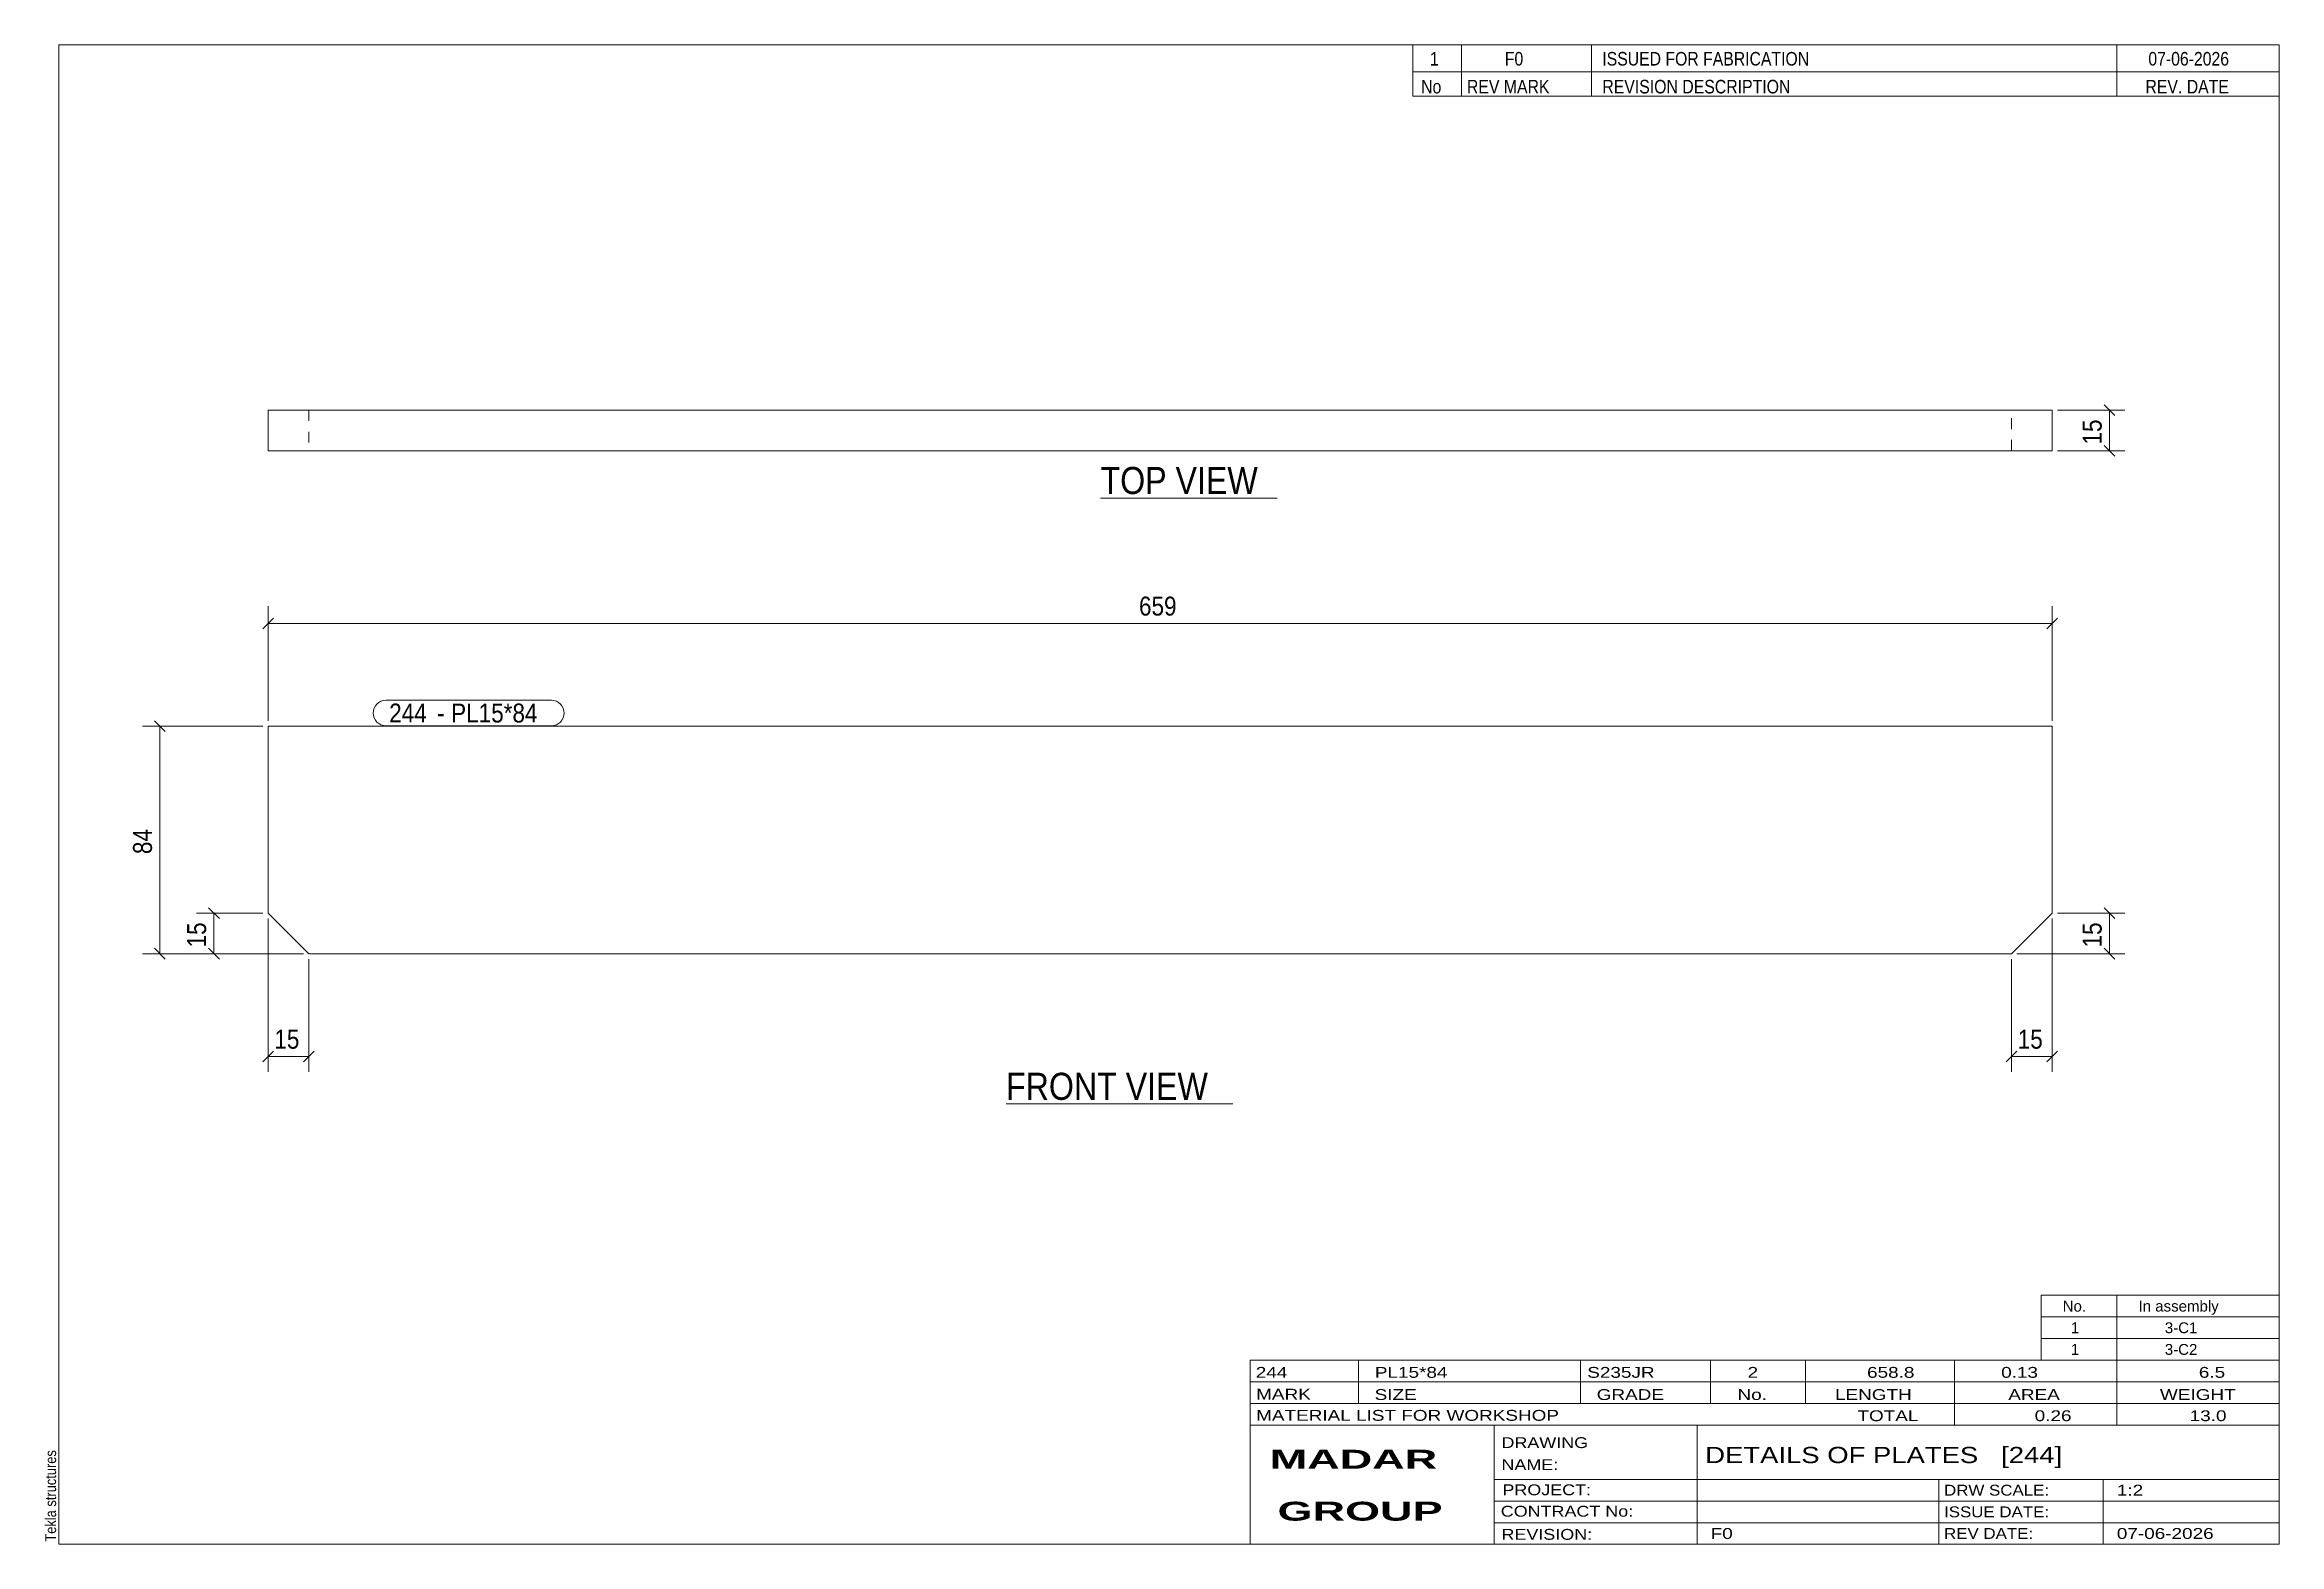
# Model space of a CAD drawing. Header units: millimetres. Extents: x 2 to 415, y 5 to 282.
import ezdxf

# ---------------------------------------------------------------- set-up
doc = ezdxf.new("R2010")
doc.units = ezdxf.units.MM
doc.linetypes.add('XKITLINE00', pattern=[0])
doc.linetypes.add('XKITLINE02', pattern=[4, 2, -2])
for name, color, linetype, lineweight in [('Dimensions', 7, 'Continuous', 0), ('DrawingSheet', 5, 'Continuous', 0), ('OtherObjectType', 7, 'Continuous', 0), ('Part', 2, 'Continuous', 0), ('PartMark', 7, 'Continuous', 0)]:
    doc.layers.add(name, color=color, linetype=linetype, lineweight=lineweight)
doc.styles.add('ARIAL', font='ARIAL.TTF')
doc.styles.add('ARIAL_BOLD', font='ARIALBD.TTF')
doc.styles.add('ARIAL_NARROW', font='ARIALN.TTF')

# ---------------------------------------------------------------- blocks, each defined once
blk = doc.blocks.new('*A1')
at = {"layer": 'Part', "color": 2, "linetype": 'XKITLINE00', "lineweight": 0}
for p, q in [((373.04, 156.1), (43.65, 156.1)), ((43.65, 156.1), (43.65, 121.6)), ((373.04, 121.6), (373.04, 156.1)), ((51.15, 114.1), (43.65, 121.6)), ((365.54, 114.1), (373.04, 121.6)), ((365.54, 114.1), (51.15, 114.1))]:
    blk.add_line(p, q, dxfattribs=at)
blk = doc.blocks.new('*A2')
at = {"layer": 'Part', "color": 2, "linetype": 'XKITLINE00', "lineweight": 0}
for p, q in [((373.04, 214.5), (43.65, 214.5)), ((43.65, 214.5), (43.65, 207)), ((373.04, 207), (373.04, 214.5)), ((373.04, 207), (43.65, 207))]:
    blk.add_line(p, q, dxfattribs=at)
at = {"layer": 'Part', "color": 7, "linetype": 'XKITLINE02', "lineweight": 0}
for p, q in [((51.15, 214.5), (51.15, 207)), ((365.54, 207), (365.54, 214.5))]:
    blk.add_line(p, q, dxfattribs=at)
blk = doc.blocks.new('*A3')
at = {"layer": 'DrawingSheet', "color": 5, "linetype": 'XKITLINE00', "lineweight": 0}
for p, q in [((415, 282), (5, 282)), ((5, 282), (5, 5)), ((415, 5), (415, 282)), ((5, 5), (415, 5))]:
    blk.add_line(p, q, dxfattribs=at)
at = {"layer": 'DrawingSheet', "color": 5, "style": 'ARIAL', "width": 0.85}
blk.add_text('Tekla structures', height=2, rotation=90, dxfattribs=at).set_placement((4.5, 5.5))
blk = doc.blocks.new('*A4')
at = {"layer": 'OtherObjectType', "color": 7, "linetype": 'XKITLINE00', "lineweight": 0}
for p, q in [((371, 51), (415, 51)), ((371, 47), (371, 51)), ((385, 47), (385, 51)), ((415, 47), (415, 51)), ((371, 47), (415, 47)), ((371, 43), (371, 47)), ((385, 43), (385, 47)), ((415, 43), (415, 47)), ((371, 43), (415, 43)), ((371, 39), (371, 43)), ((385, 39), (385, 43)), ((415, 39), (415, 43)), ((371, 39), (415, 39))]:
    blk.add_line(p, q, dxfattribs=at)
at = {"layer": 'OtherObjectType', "color": 7, "style": 'ARIAL_NARROW', "width": 1.211571}
for s, p in [('No.', (375, 48)), ('In assembly', (389, 48)), ('1', (376.5, 44)), ('3-C1', (393.86, 44)), ('1', (376.5, 40)), ('3-C2', (393.86, 40))]:
    blk.add_text(s, height=2, dxfattribs=at).set_placement(p)
blk = doc.blocks.new('*A5')
at = {"layer": 'OtherObjectType', "color": 7, "linetype": 'XKITLINE00', "lineweight": 0}
for p, q in [((255, 282), (415, 282)), ((415, 282), (255, 282)), ((255, 282), (255, 277)), ((264, 282), (264, 277)), ((288, 282), (288, 277)), ((385, 282), (385, 277)), ((415, 282), (415, 277)), ((255, 277), (415, 277)), ((255, 277), (255, 272.5)), ((255, 277), (415, 277)), ((264, 277), (264, 272.5)), ((288, 277), (288, 272.5)), ((385, 277), (385, 272.5)), ((415, 277), (415, 272.5)), ((415, 272.5), (255, 272.5))]:
    blk.add_line(p, q, dxfattribs=at)
at = {"layer": 'OtherObjectType', "color": 7, "style": 'ARIAL_NARROW'}
for s, width, p in [('1', 1.017001, (258.16, 278.15)), ('F0', 1.017001, (272, 278.15)), ('ISSUED FOR FABRICATION', 1.017001, (290, 278.15)), ('07-06-2026', 1.017001, (390.82, 278.15)), ('No', 1.02, (256.54, 273)), ('REV MARK', 1.02, (265, 273)), ('REVISION DESCRIPTION', 1.02, (290, 273)), ('REV. DATE', 1.02, (390.28, 273))]:
    blk.add_text(s, height=2.5, dxfattribs=dict(at, width=width)).set_placement(p)
blk = doc.blocks.new('*A6')
at = {"layer": 'OtherObjectType', "color": 7, "linetype": 'XKITLINE00', "lineweight": 0}
for p, q in [((225, 39), (415, 39)), ((225, 39), (225, 35)), ((225, 39), (415, 39)), ((245, 35), (245, 39)), ((286, 35), (286, 39)), ((310, 35), (310, 39)), ((327.5, 35), (327.5, 39)), ((355, 35), (355, 39)), ((385, 35), (385, 39)), ((415, 35), (415, 39)), ((225, 35), (415, 35)), ((225, 35), (225, 5)), ((225, 35), (415, 35)), ((245, 31), (245, 35)), ((286, 31), (286, 35)), ((310, 31), (310, 35)), ((327.5, 31), (327.5, 35)), ((355, 31), (355, 35)), ((385, 31), (385, 35)), ((415, 31), (415, 35)), ((225, 31), (415, 31)), ((355, 27), (355, 31)), ((385, 27), (385, 31)), ((415, 27), (415, 31)), ((225, 27), (415, 27)), ((270, 21), (270, 27)), ((307.5, 17), (307.5, 27)), ((415, 21), (415, 27)), ((270, 21), (270, 5)), ((415, 17), (415, 21)), ((270, 17), (415, 17)), ((307.5, 5), (307.5, 17)), ((352.16, 13), (352.16, 17)), ((382.5, 5), (382.5, 17)), ((415, 13), (415, 17)), ((270, 13), (415, 13)), ((352.16, 5), (352.16, 13)), ((415, 9), (415, 13)), ((270, 9), (415, 9)), ((415, 5), (415, 9)), ((225, 5), (415, 5)), ((262.5, 5), (415, 5))]:
    blk.add_line(p, q, dxfattribs=at)
at = {"layer": 'OtherObjectType', "color": 7, "style": 'ARIAL_NARROW'}
for s, height, width, p in [('244', 2, 1.525501, (226.01, 35.76)), ('PL15*84', 2, 1.525501, (248, 35.76)), ('S235JR', 2, 1.525501, (287.22, 35.76)), ('2', 2, 1.525501, (316.82, 35.76)), ('658.8', 2, 1.525501, (338.88, 35.76)), ('0.13', 2, 1.525501, (363.64, 35.76)), ('6.5', 2, 1.525501, (400.14, 35.76)), ('MARK', 2, 1.525501, (226.08, 31.73)), ('SIZE', 2, 1.525501, (247.96, 31.66)), ('GRADE', 2, 1.525501, (288.96, 31.66)), ('No.', 2, 1.525501, (314.96, 31.66)), ('LENGTH', 2, 1.525501, (332.96, 31.66)), ('AREA', 2, 1.525501, (364.96, 31.66)), ('WEIGHT', 2, 1.525501, (392.96, 31.66)), ('MATERIAL LIST FOR WORKSHOP', 2, 1.525501, (226.08, 27.82)), ('TOTAL', 2, 1.525501, (337.1, 27.75)), ('0.26', 2, 1.525501, (369.83, 27.75)), ('13.0', 2, 1.525501, (398.45, 27.75)), ('DRAWING', 2, 1.445, (271.38, 22.78)), ('NAME:', 2, 1.445, (271.38, 18.72)), ('DETAILS OF PLATES   [244]', 3, 1.474651, (309, 20)), ('PROJECT:', 2, 1.445, (271.55, 14.07)), ('DRW SCALE:', 2, 1.36, (353.1, 14)), ('1:2', 2, 1.525501, (385, 14)), ('CONTRACT No:', 2, 1.445, (271.25, 10.11)), ('ISSUE DATE:', 2, 1.36, (353.1, 10)), ('REVISION:', 2, 1.445, (271.38, 5.84)), ('F0', 2, 1.525501, (310, 6)), ('REV DATE:', 2, 1.36, (353.1, 6)), ('07-06-2026', 2, 1.525501, (385, 6))]:
    blk.add_text(s, height=height, dxfattribs=dict(at, width=width)).set_placement(p)
at = {"layer": 'OtherObjectType', "color": 1, "style": 'ARIAL_BOLD', "width": 1.7}
for s, p in [('MADAR ', (228.58, 18.97)), ('GROUP', (230.03, 9.37))]:
    blk.add_text(s, height=3.5, dxfattribs=at).set_placement(p)
blk = doc.blocks.new('*A7')
at = {"layer": 'Dimensions', "color": 7, "linetype": 'XKITLINE00', "lineweight": 0}
for p, q in [((43.65, 157.1), (43.65, 178.3)), ((373.04, 157.1), (373.04, 178.3)), ((44.64, 176.09), (42.66, 174.11)), ((43.65, 175.1), (373.04, 175.1)), ((374.03, 176.09), (372.05, 174.11))]:
    blk.add_line(p, q, dxfattribs=at)
at = {"layer": 'Dimensions', "color": 3}
for p in [(43.65, 175.1), (373.04, 175.1)]:
    blk.add_point(p, dxfattribs=at)
at = {"layer": 'Dimensions', "color": 3, "style": 'ARIAL', "width": 0.85}
blk.add_text('659', height=3.5, dxfattribs=at).set_placement((204.45, 176.55))
blk = doc.blocks.new('*A8')
at = {"layer": 'Dimensions', "color": 7, "linetype": 'XKITLINE00', "lineweight": 0}
for p, q in [((43.65, 120.6), (43.65, 92.3)), ((51.15, 113.1), (51.15, 92.3)), ((44.64, 96.09), (42.66, 94.11)), ((43.65, 95.1), (51.15, 95.1)), ((52.14, 96.09), (50.16, 94.11))]:
    blk.add_line(p, q, dxfattribs=at)
at = {"layer": 'Dimensions', "color": 3}
for p in [(43.65, 95.1), (51.15, 95.1)]:
    blk.add_point(p, dxfattribs=at)
at = {"layer": 'Dimensions', "color": 3, "style": 'ARIAL', "width": 0.85}
blk.add_text('15', height=3.5, dxfattribs=at).set_placement((44.8, 96.55))
blk = doc.blocks.new('*A9')
at = {"layer": 'Dimensions', "color": 7, "linetype": 'XKITLINE00', "lineweight": 0}
for p, q in [((373.04, 120.6), (373.04, 92.3)), ((365.54, 113.1), (365.54, 92.3)), ((366.53, 96.09), (364.55, 94.11)), ((365.54, 95.1), (373.04, 95.1)), ((374.03, 96.09), (372.05, 94.11))]:
    blk.add_line(p, q, dxfattribs=at)
at = {"layer": 'Dimensions', "color": 3}
for p in [(365.54, 95.1), (373.04, 95.1)]:
    blk.add_point(p, dxfattribs=at)
at = {"layer": 'Dimensions', "color": 3, "style": 'ARIAL', "width": 0.85}
blk.add_text('15', height=3.5, dxfattribs=at).set_placement((366.7, 96.55))
blk = doc.blocks.new('*A10')
at = {"layer": 'Dimensions', "color": 7, "linetype": 'XKITLINE00', "lineweight": 0}
for p, q in [((22.66, 157.09), (24.64, 155.11)), ((42.65, 156.1), (20.45, 156.1)), ((23.65, 114.1), (23.65, 156.1)), ((50.15, 114.1), (20.45, 114.1)), ((22.66, 115.09), (24.64, 113.11))]:
    blk.add_line(p, q, dxfattribs=at)
at = {"layer": 'Dimensions', "color": 3}
for p in [(23.65, 156.1), (23.65, 114.1)]:
    blk.add_point(p, dxfattribs=at)
at = {"layer": 'Dimensions', "color": 3, "style": 'ARIAL', "width": 0.85}
blk.add_text('84', height=3.5, rotation=90.0002, dxfattribs=at).set_placement((22.2, 132.5))
blk = doc.blocks.new('*A11')
at = {"layer": 'Dimensions', "color": 7, "linetype": 'XKITLINE00', "lineweight": 0}
for p, q in [((42.65, 121.6), (30.45, 121.6)), ((32.66, 122.59), (34.64, 120.61)), ((33.65, 114.1), (33.65, 121.6)), ((50.15, 114.1), (30.45, 114.1)), ((32.66, 115.09), (34.64, 113.11))]:
    blk.add_line(p, q, dxfattribs=at)
at = {"layer": 'Dimensions', "color": 3}
for p in [(33.65, 121.6), (33.65, 114.1)]:
    blk.add_point(p, dxfattribs=at)
at = {"layer": 'Dimensions', "color": 3, "style": 'ARIAL', "width": 0.85}
blk.add_text('15', height=3.5, rotation=90.0002, dxfattribs=at).set_placement((32.2, 115.25))
blk = doc.blocks.new('*A12')
at = {"layer": 'Dimensions', "color": 7, "linetype": 'XKITLINE00', "lineweight": 0}
for p, q in [((374.04, 121.6), (386.45, 121.6)), ((382.66, 122.59), (384.64, 120.61)), ((383.65, 114.1), (383.65, 121.6)), ((366.54, 114.1), (386.45, 114.1)), ((382.66, 115.09), (384.64, 113.11))]:
    blk.add_line(p, q, dxfattribs=at)
at = {"layer": 'Dimensions', "color": 3}
for p in [(383.65, 121.6), (383.65, 114.1)]:
    blk.add_point(p, dxfattribs=at)
at = {"layer": 'Dimensions', "color": 3, "style": 'ARIAL', "width": 0.85}
blk.add_text('15', height=3.5, rotation=90.0002, dxfattribs=at).set_placement((382.2, 115.25))
blk = doc.blocks.new('*A13')
at = {"layer": 'PartMark', "color": 7, "linetype": 'XKITLINE00', "lineweight": 0}
for p, q in [((65.4, 160.9), (95.95, 160.9)), ((65.4, 156.2), (95.95, 156.2))]:
    blk.add_line(p, q, dxfattribs=at)
for centre, start, end in [((65.4, 158.55), 90, 270), ((95.95, 158.55), 270, 90)]:
    blk.add_arc(centre, 2.35, start, end, dxfattribs=at)
at = {"layer": 'PartMark', "color": 1, "style": 'ARIAL', "width": 0.85}
blk.add_text('244', height=3.5, dxfattribs=at).set_placement((66, 156.8))
at = {"layer": 'PartMark', "color": 3, "style": 'ARIAL', "width": 0.85}
for s, p in [('-', (74.84, 156.8)), ('PL15*84', (77.44, 156.8))]:
    blk.add_text(s, height=3.5, dxfattribs=at).set_placement(p)
blk = doc.blocks.new('*A14')
at = {"layer": 'OtherObjectType', "color": 7, "linetype": 'XKITLINE00', "lineweight": 0}
blk.add_line((179.9, 86.35), (221.75, 86.35), dxfattribs=at)
at = {"layer": 'OtherObjectType', "color": 3, "style": 'ARIAL', "width": 0.85}
blk.add_text('FRONT VIEW', height=5, dxfattribs=at).set_placement((179.9, 87.1))
blk = doc.blocks.new('*A15')
at = {"layer": 'Dimensions', "color": 7, "linetype": 'XKITLINE00', "lineweight": 0}
for p, q in [((382.66, 215.49), (384.64, 213.51)), ((374.04, 214.5), (386.45, 214.5)), ((383.65, 207), (383.65, 214.5)), ((374.04, 207), (386.45, 207)), ((382.66, 207.99), (384.64, 206.01))]:
    blk.add_line(p, q, dxfattribs=at)
at = {"layer": 'Dimensions', "color": 3}
for p in [(383.65, 214.5), (383.65, 207)]:
    blk.add_point(p, dxfattribs=at)
at = {"layer": 'Dimensions', "color": 3, "style": 'ARIAL', "width": 0.85}
blk.add_text('15', height=3.5, rotation=90.0002, dxfattribs=at).set_placement((382.2, 208.15))
blk = doc.blocks.new('*A16')
at = {"layer": 'OtherObjectType', "color": 7, "linetype": 'XKITLINE00', "lineweight": 0}
blk.add_line((197.35, 198.25), (229.95, 198.25), dxfattribs=at)
at = {"layer": 'OtherObjectType', "color": 3, "style": 'ARIAL', "width": 0.85}
blk.add_text('TOP VIEW', height=5, dxfattribs=at).set_placement((197.35, 199))

msp = doc.modelspace()

# ---------------------------------------------------------------- block references
at = {"lineweight": 0}
for name in ['*A3', '*A5', '*A15', '*A2', '*A16', '*A7', '*A10', '*A13', '*A1', '*A11', '*A8', '*A9', '*A12', '*A14', '*A4', '*A6']:
    msp.add_blockref(name, (0, 0), dxfattribs=at)

doc.saveas('drawing.dxf')
